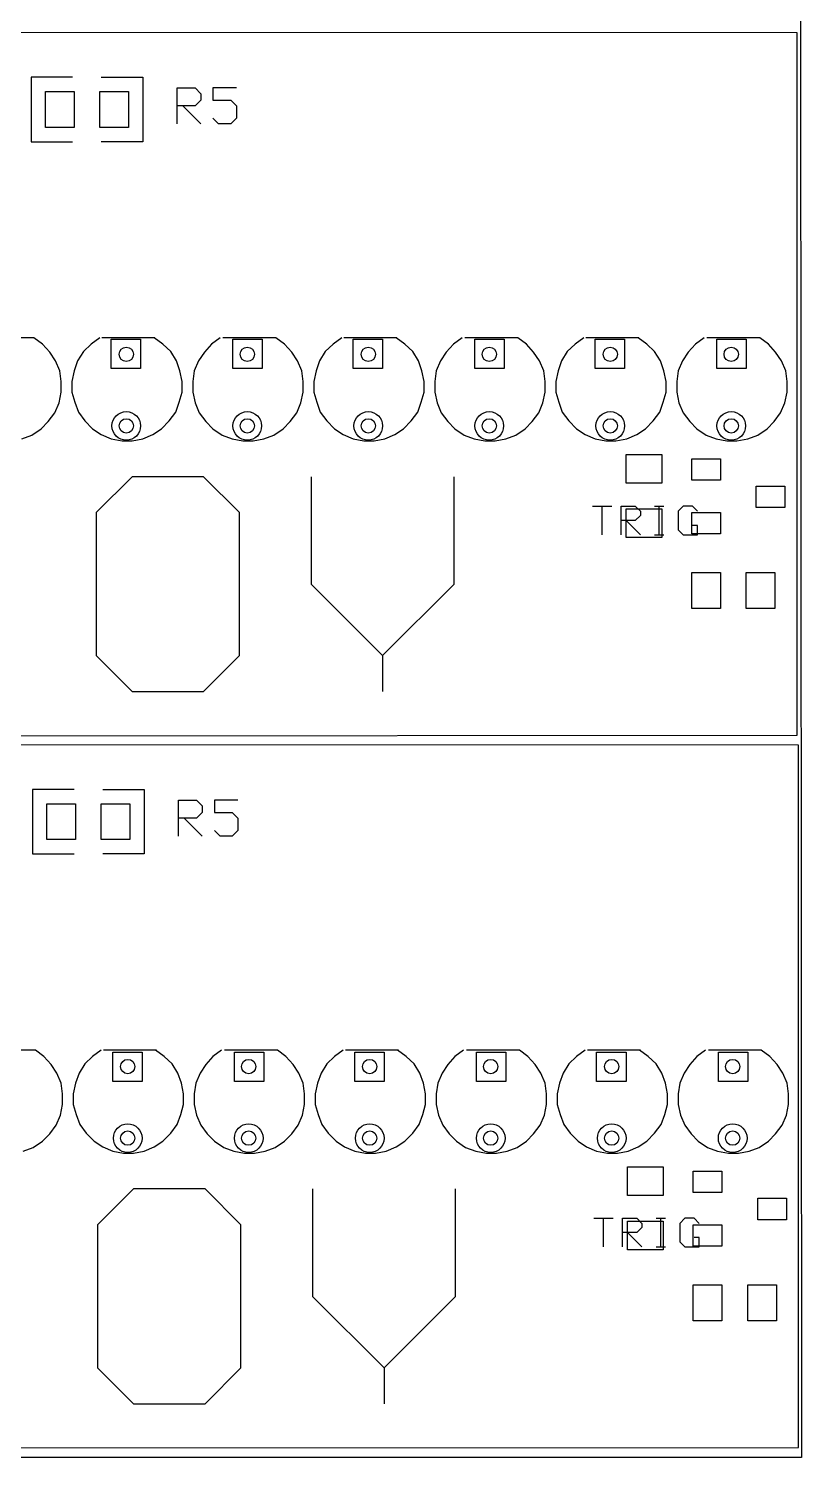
# Model space of a CAD drawing. Extents: x 0 to 7, y 0 to 3.
# Drawn here: x 5.921 to 7, y 0 to 1.996 of the extents above; entities that cross this region are included whole.
import ezdxf

# ---------------------------------------------------------------- set-up
doc = ezdxf.new("R2010")
doc.units = 0
doc.layers.get('0').update_dxf_attribs({"linetype": 'CONTINUOUS'})

msp = doc.modelspace()

# ---------------------------------------------------------------- linework, layer by layer
at = {"color": 7}
for p, q in [((6.998, 2.994), (7, 0)), ((6.994, 1.99), (0.003, 1.992)), ((6.994, 1.009), (6.994, 1.99)), ((5.982, 1.928), (5.924, 1.928)), ((5.924, 1.928), (5.924, 1.838)), ((6.022, 1.928), (6.08, 1.928)), ((6.08, 1.928), (6.08, 1.838)), ((5.944, 1.908), (5.984, 1.908)), ((5.944, 1.858), (5.944, 1.908)), ((5.984, 1.908), (5.984, 1.858)), ((6.02, 1.908), (6.06, 1.908)), ((6.02, 1.858), (6.02, 1.908)), ((6.06, 1.908), (6.06, 1.858)), ((6.128, 1.863), (6.128, 1.913)), ((6.128, 1.913), (6.153, 1.913)), ((6.153, 1.913), (6.161, 1.905)), ((6.161, 1.905), (6.161, 1.896)), ((6.211, 1.913), (6.178, 1.913)), ((6.178, 1.913), (6.178, 1.896)), ((6.153, 1.888), (6.128, 1.888)), ((6.136, 1.888), (6.161, 1.863)), ((6.161, 1.896), (6.153, 1.888)), ((6.178, 1.896), (6.203, 1.896)), ((6.203, 1.896), (6.211, 1.888)), ((6.211, 1.888), (6.211, 1.871)), ((5.984, 1.858), (5.944, 1.858)), ((6.06, 1.858), (6.02, 1.858)), ((6.186, 1.863), (6.178, 1.871)), ((6.203, 1.863), (6.186, 1.863)), ((6.211, 1.871), (6.203, 1.863)), ((5.924, 1.838), (5.982, 1.838)), ((6.08, 1.838), (6.022, 1.838)), ((5.928, 1.564), (5.854, 1.564)), ((5.94, 1.555), (5.928, 1.564)), ((6.02, 1.564), (6.008, 1.555)), ((6.097, 1.564), (6.023, 1.564)), ((6.036, 1.562), (6.077, 1.562)), ((6.036, 1.521), (6.036, 1.562)), ((6.077, 1.562), (6.077, 1.521)), ((6.108, 1.555), (6.096, 1.564)), ((6.188, 1.564), (6.176, 1.555)), ((6.266, 1.564), (6.192, 1.564)), ((6.206, 1.562), (6.247, 1.562)), ((6.206, 1.521), (6.206, 1.562)), ((6.247, 1.562), (6.247, 1.521)), ((6.278, 1.555), (6.266, 1.564)), ((6.358, 1.564), (6.346, 1.555)), ((6.435, 1.564), (6.361, 1.564)), ((6.374, 1.562), (6.415, 1.562)), ((6.374, 1.521), (6.374, 1.562)), ((6.415, 1.562), (6.415, 1.521)), ((6.446, 1.555), (6.434, 1.564)), ((6.526, 1.564), (6.514, 1.555)), ((6.604, 1.564), (6.53, 1.564)), ((6.544, 1.562), (6.585, 1.562)), ((6.544, 1.521), (6.544, 1.562)), ((6.585, 1.562), (6.585, 1.521)), ((6.616, 1.555), (6.604, 1.564)), ((6.696, 1.564), (6.684, 1.555)), ((6.773, 1.564), (6.699, 1.564)), ((6.712, 1.562), (6.753, 1.562)), ((6.712, 1.521), (6.712, 1.562)), ((6.753, 1.562), (6.753, 1.521)), ((6.784, 1.555), (6.772, 1.564)), ((6.864, 1.564), (6.852, 1.555)), ((6.942, 1.564), (6.868, 1.564)), ((6.882, 1.562), (6.923, 1.562)), ((6.882, 1.521), (6.882, 1.562)), ((6.923, 1.562), (6.923, 1.521)), ((6.954, 1.555), (6.942, 1.564)), ((5.95, 1.544), (5.94, 1.555)), ((5.958, 1.532), (5.95, 1.544)), ((5.997, 1.545), (5.989, 1.532)), ((6.008, 1.555), (5.997, 1.545)), ((6.119, 1.545), (6.108, 1.555)), ((6.127, 1.532), (6.119, 1.545)), ((6.166, 1.544), (6.158, 1.532)), ((6.176, 1.555), (6.166, 1.544)), ((6.288, 1.544), (6.278, 1.555)), ((6.296, 1.532), (6.288, 1.544)), ((6.335, 1.545), (6.327, 1.532)), ((6.346, 1.555), (6.335, 1.545)), ((6.457, 1.545), (6.446, 1.555)), ((6.465, 1.532), (6.457, 1.545)), ((6.504, 1.544), (6.496, 1.532)), ((6.514, 1.555), (6.504, 1.544)), ((6.626, 1.544), (6.616, 1.555)), ((6.634, 1.532), (6.626, 1.544)), ((6.673, 1.545), (6.665, 1.532)), ((6.684, 1.555), (6.673, 1.545)), ((6.795, 1.545), (6.784, 1.555)), ((6.803, 1.532), (6.795, 1.545)), ((6.842, 1.544), (6.834, 1.532)), ((6.852, 1.555), (6.842, 1.544)), ((6.964, 1.544), (6.954, 1.555)), ((6.972, 1.532), (6.964, 1.544)), ((5.964, 1.518), (5.958, 1.532)), ((5.966, 1.503), (5.964, 1.518)), ((5.984, 1.518), (5.981, 1.503)), ((5.989, 1.532), (5.984, 1.518)), ((6.077, 1.521), (6.036, 1.521)), ((6.132, 1.518), (6.127, 1.532)), ((6.135, 1.503), (6.132, 1.518)), ((6.152, 1.518), (6.15, 1.503)), ((6.158, 1.532), (6.152, 1.518)), ((6.247, 1.521), (6.206, 1.521)), ((6.302, 1.518), (6.296, 1.532)), ((6.304, 1.503), (6.302, 1.518)), ((6.322, 1.518), (6.319, 1.503)), ((6.327, 1.532), (6.322, 1.518)), ((6.415, 1.521), (6.374, 1.521)), ((6.47, 1.518), (6.465, 1.532)), ((6.473, 1.503), (6.47, 1.518)), ((6.49, 1.518), (6.488, 1.503)), ((6.496, 1.532), (6.49, 1.518)), ((6.585, 1.521), (6.544, 1.521)), ((6.64, 1.518), (6.634, 1.532)), ((6.642, 1.503), (6.64, 1.518)), ((6.66, 1.518), (6.657, 1.503)), ((6.665, 1.532), (6.66, 1.518)), ((6.753, 1.521), (6.712, 1.521)), ((6.808, 1.518), (6.803, 1.532)), ((6.811, 1.503), (6.808, 1.518)), ((6.828, 1.518), (6.826, 1.503)), ((6.834, 1.532), (6.828, 1.518)), ((6.923, 1.521), (6.882, 1.521)), ((6.978, 1.518), (6.972, 1.532)), ((6.98, 1.503), (6.978, 1.518)), ((5.966, 1.488), (5.966, 1.503)), ((5.981, 1.503), (5.981, 1.488)), ((6.135, 1.488), (6.135, 1.503)), ((6.15, 1.503), (6.15, 1.488)), ((6.304, 1.488), (6.304, 1.503)), ((6.319, 1.503), (6.319, 1.488)), ((6.473, 1.488), (6.473, 1.503)), ((6.488, 1.503), (6.488, 1.488)), ((6.642, 1.488), (6.642, 1.503)), ((6.657, 1.503), (6.657, 1.488)), ((6.811, 1.488), (6.811, 1.503)), ((6.826, 1.503), (6.826, 1.488)), ((6.98, 1.488), (6.98, 1.503)), ((5.963, 1.473), (5.966, 1.488)), ((5.981, 1.488), (5.985, 1.474)), ((6.131, 1.474), (6.135, 1.488)), ((6.15, 1.488), (6.153, 1.473)), ((6.301, 1.473), (6.304, 1.488)), ((6.319, 1.488), (6.323, 1.474)), ((6.469, 1.474), (6.473, 1.488)), ((6.488, 1.488), (6.491, 1.473)), ((6.639, 1.473), (6.642, 1.488)), ((6.657, 1.488), (6.661, 1.474)), ((6.807, 1.474), (6.811, 1.488)), ((6.826, 1.488), (6.829, 1.473)), ((6.977, 1.473), (6.98, 1.488)), ((5.948, 1.447), (5.957, 1.459)), ((5.957, 1.459), (5.963, 1.473)), ((5.985, 1.474), (5.99, 1.46)), ((5.99, 1.46), (5.999, 1.448)), ((6.117, 1.448), (6.126, 1.46)), ((6.126, 1.46), (6.131, 1.474)), ((6.153, 1.473), (6.159, 1.459)), ((6.159, 1.459), (6.168, 1.447)), ((6.286, 1.447), (6.295, 1.459)), ((6.295, 1.459), (6.301, 1.473)), ((6.323, 1.474), (6.328, 1.46)), ((6.328, 1.46), (6.337, 1.448)), ((6.455, 1.448), (6.464, 1.46)), ((6.464, 1.46), (6.469, 1.474)), ((6.491, 1.473), (6.497, 1.459)), ((6.497, 1.459), (6.506, 1.447)), ((6.624, 1.447), (6.633, 1.459)), ((6.633, 1.459), (6.639, 1.473)), ((6.661, 1.474), (6.666, 1.46)), ((6.666, 1.46), (6.675, 1.448)), ((6.793, 1.448), (6.802, 1.46)), ((6.802, 1.46), (6.807, 1.474)), ((6.829, 1.473), (6.835, 1.459)), ((6.835, 1.459), (6.844, 1.447)), ((6.962, 1.447), (6.971, 1.459)), ((6.971, 1.459), (6.977, 1.473)), ((5.938, 1.437), (5.948, 1.447)), ((5.999, 1.448), (6.01, 1.437)), ((6.106, 1.437), (6.117, 1.448)), ((6.168, 1.447), (6.178, 1.437)), ((6.276, 1.437), (6.286, 1.447)), ((6.337, 1.448), (6.348, 1.437)), ((6.444, 1.437), (6.455, 1.448)), ((6.506, 1.447), (6.516, 1.437)), ((6.614, 1.437), (6.624, 1.447)), ((6.675, 1.448), (6.686, 1.437)), ((6.782, 1.437), (6.793, 1.448)), ((6.844, 1.447), (6.854, 1.437)), ((6.952, 1.437), (6.962, 1.447)), ((5.911, 1.423), (5.925, 1.428)), ((5.925, 1.428), (5.938, 1.437)), ((6.01, 1.437), (6.022, 1.429)), ((6.022, 1.429), (6.036, 1.423)), ((6.036, 1.423), (6.051, 1.42)), ((6.051, 1.42), (6.065, 1.42)), ((6.065, 1.42), (6.08, 1.423)), ((6.08, 1.423), (6.094, 1.429)), ((6.094, 1.429), (6.106, 1.437)), ((6.178, 1.437), (6.191, 1.428)), ((6.191, 1.428), (6.205, 1.423)), ((6.205, 1.423), (6.22, 1.42)), ((6.22, 1.42), (6.234, 1.42)), ((6.234, 1.42), (6.249, 1.423)), ((6.249, 1.423), (6.263, 1.428)), ((6.263, 1.428), (6.276, 1.437)), ((6.348, 1.437), (6.36, 1.429)), ((6.36, 1.429), (6.374, 1.423)), ((6.374, 1.423), (6.389, 1.42)), ((6.389, 1.42), (6.403, 1.42)), ((6.403, 1.42), (6.418, 1.423)), ((6.418, 1.423), (6.432, 1.429)), ((6.432, 1.429), (6.444, 1.437)), ((6.516, 1.437), (6.529, 1.428)), ((6.529, 1.428), (6.543, 1.423)), ((6.543, 1.423), (6.558, 1.42)), ((6.558, 1.42), (6.572, 1.42)), ((6.572, 1.42), (6.587, 1.423)), ((6.587, 1.423), (6.601, 1.428)), ((6.601, 1.428), (6.614, 1.437)), ((6.686, 1.437), (6.698, 1.429)), ((6.698, 1.429), (6.712, 1.423)), ((6.712, 1.423), (6.727, 1.42)), ((6.727, 1.42), (6.741, 1.42)), ((6.741, 1.42), (6.756, 1.423)), ((6.756, 1.423), (6.77, 1.429)), ((6.77, 1.429), (6.782, 1.437)), ((6.854, 1.437), (6.867, 1.428)), ((6.867, 1.428), (6.881, 1.423)), ((6.881, 1.423), (6.896, 1.42)), ((6.896, 1.42), (6.91, 1.42)), ((6.91, 1.42), (6.925, 1.423)), ((6.925, 1.423), (6.939, 1.428)), ((6.939, 1.428), (6.952, 1.437)), ((6.755, 1.401), (6.805, 1.401)), ((6.755, 1.361), (6.755, 1.401)), ((6.805, 1.401), (6.805, 1.361)), ((6.847, 1.395), (6.887, 1.395)), ((6.847, 1.365), (6.847, 1.395)), ((6.887, 1.395), (6.887, 1.365)), ((6.065, 1.37), (6.015, 1.32)), ((6.165, 1.37), (6.065, 1.37)), ((6.215, 1.32), (6.165, 1.37)), ((6.315, 1.37), (6.315, 1.22)), ((6.515, 1.22), (6.515, 1.37)), ((6.805, 1.361), (6.755, 1.361)), ((6.887, 1.365), (6.847, 1.365)), ((6.937, 1.357), (6.977, 1.357)), ((6.937, 1.327), (6.937, 1.357)), ((6.977, 1.357), (6.977, 1.327)), ((6.015, 1.32), (6.015, 1.12)), ((6.215, 1.12), (6.215, 1.32)), ((6.708, 1.329), (6.735, 1.329)), ((6.721, 1.329), (6.721, 1.289)), ((6.748, 1.289), (6.748, 1.329)), ((6.748, 1.329), (6.768, 1.329)), ((6.755, 1.325), (6.805, 1.325)), ((6.755, 1.285), (6.755, 1.325)), ((6.768, 1.329), (6.775, 1.322)), ((6.775, 1.322), (6.775, 1.316)), ((6.795, 1.329), (6.808, 1.329)), ((6.801, 1.329), (6.801, 1.289)), ((6.805, 1.325), (6.805, 1.285)), ((6.835, 1.329), (6.828, 1.322)), ((6.828, 1.322), (6.828, 1.296)), ((6.848, 1.329), (6.835, 1.329)), ((6.847, 1.32), (6.887, 1.32)), ((6.847, 1.29), (6.847, 1.32)), ((6.855, 1.322), (6.848, 1.329)), ((6.887, 1.32), (6.887, 1.29)), ((6.977, 1.327), (6.937, 1.327)), ((6.768, 1.309), (6.748, 1.309)), ((6.755, 1.309), (6.775, 1.289)), ((6.775, 1.316), (6.768, 1.309)), ((6.855, 1.302), (6.848, 1.302)), ((6.855, 1.289), (6.855, 1.302)), ((6.805, 1.285), (6.755, 1.285)), ((6.795, 1.289), (6.808, 1.289)), ((6.828, 1.296), (6.835, 1.289)), ((6.835, 1.289), (6.855, 1.289)), ((6.887, 1.29), (6.847, 1.29)), ((6.315, 1.22), (6.415, 1.12)), ((6.415, 1.12), (6.515, 1.22)), ((6.847, 1.236), (6.887, 1.236)), ((6.847, 1.186), (6.847, 1.236)), ((6.887, 1.236), (6.887, 1.186)), ((6.923, 1.236), (6.963, 1.236)), ((6.923, 1.186), (6.923, 1.236)), ((6.963, 1.236), (6.963, 1.186)), ((6.887, 1.186), (6.847, 1.186)), ((6.963, 1.186), (6.923, 1.186)), ((6.015, 1.12), (6.065, 1.07)), ((6.165, 1.07), (6.215, 1.12)), ((6.415, 1.12), (6.415, 1.07)), ((6.065, 1.07), (6.165, 1.07)), ((0.004, 1.004), (6.994, 1.009)), ((6.996, 0.995), (0.005, 0.997)), ((6.996, 0.014), (6.996, 0.995)), ((5.984, 0.933), (5.926, 0.933)), ((5.926, 0.933), (5.926, 0.843)), ((6.024, 0.933), (6.082, 0.933)), ((6.082, 0.933), (6.082, 0.843)), ((5.946, 0.913), (5.986, 0.913)), ((5.946, 0.863), (5.946, 0.913)), ((5.986, 0.913), (5.986, 0.863)), ((6.022, 0.913), (6.062, 0.913)), ((6.022, 0.863), (6.022, 0.913)), ((6.062, 0.913), (6.062, 0.863)), ((6.13, 0.868), (6.13, 0.918)), ((6.13, 0.918), (6.155, 0.918)), ((6.155, 0.918), (6.163, 0.91)), ((6.163, 0.901), (6.155, 0.893)), ((6.163, 0.91), (6.163, 0.901)), ((6.213, 0.918), (6.18, 0.918)), ((6.18, 0.918), (6.18, 0.901)), ((6.18, 0.901), (6.205, 0.901)), ((6.205, 0.901), (6.213, 0.893)), ((6.155, 0.893), (6.13, 0.893)), ((6.138, 0.893), (6.163, 0.868)), ((6.213, 0.893), (6.213, 0.876)), ((5.986, 0.863), (5.946, 0.863)), ((6.062, 0.863), (6.022, 0.863)), ((6.188, 0.868), (6.18, 0.876)), ((6.205, 0.868), (6.188, 0.868)), ((6.213, 0.876), (6.205, 0.868)), ((5.926, 0.843), (5.984, 0.843)), ((6.082, 0.843), (6.024, 0.843)), ((5.93, 0.569), (5.856, 0.569)), ((5.942, 0.56), (5.93, 0.569)), ((5.952, 0.549), (5.942, 0.56)), ((6.01, 0.56), (5.999, 0.55)), ((6.022, 0.569), (6.01, 0.56)), ((6.099, 0.569), (6.025, 0.569)), ((6.038, 0.566), (6.079, 0.566)), ((6.038, 0.525), (6.038, 0.566)), ((6.079, 0.566), (6.079, 0.525)), ((6.11, 0.56), (6.098, 0.569)), ((6.121, 0.55), (6.11, 0.56)), ((6.178, 0.56), (6.168, 0.549)), ((6.19, 0.569), (6.178, 0.56)), ((6.268, 0.569), (6.194, 0.569)), ((6.208, 0.566), (6.249, 0.566)), ((6.208, 0.525), (6.208, 0.566)), ((6.249, 0.566), (6.249, 0.525)), ((6.28, 0.56), (6.268, 0.569)), ((6.29, 0.549), (6.28, 0.56)), ((6.348, 0.56), (6.337, 0.55)), ((6.36, 0.569), (6.348, 0.56)), ((6.437, 0.569), (6.363, 0.569)), ((6.376, 0.566), (6.417, 0.566)), ((6.376, 0.525), (6.376, 0.566)), ((6.417, 0.566), (6.417, 0.525)), ((6.448, 0.56), (6.436, 0.569)), ((6.459, 0.55), (6.448, 0.56)), ((6.516, 0.56), (6.506, 0.549)), ((6.528, 0.569), (6.516, 0.56)), ((6.606, 0.569), (6.532, 0.569)), ((6.546, 0.566), (6.587, 0.566)), ((6.546, 0.525), (6.546, 0.566)), ((6.587, 0.566), (6.587, 0.525)), ((6.618, 0.56), (6.606, 0.569)), ((6.628, 0.549), (6.618, 0.56)), ((6.686, 0.56), (6.675, 0.55)), ((6.698, 0.569), (6.686, 0.56)), ((6.775, 0.569), (6.701, 0.569)), ((6.714, 0.566), (6.755, 0.566)), ((6.714, 0.525), (6.714, 0.566)), ((6.755, 0.566), (6.755, 0.525)), ((6.786, 0.56), (6.774, 0.569)), ((6.797, 0.55), (6.786, 0.56)), ((6.854, 0.56), (6.844, 0.549)), ((6.866, 0.569), (6.854, 0.56)), ((6.944, 0.569), (6.87, 0.569)), ((6.884, 0.566), (6.925, 0.566)), ((6.884, 0.525), (6.884, 0.566)), ((6.925, 0.566), (6.925, 0.525)), ((6.956, 0.56), (6.944, 0.569)), ((6.966, 0.549), (6.956, 0.56)), ((5.96, 0.537), (5.952, 0.549)), ((5.999, 0.55), (5.991, 0.537)), ((6.129, 0.537), (6.121, 0.55)), ((6.168, 0.549), (6.16, 0.537)), ((6.298, 0.537), (6.29, 0.549)), ((6.337, 0.55), (6.329, 0.537)), ((6.467, 0.537), (6.459, 0.55)), ((6.506, 0.549), (6.498, 0.537)), ((6.636, 0.537), (6.628, 0.549)), ((6.675, 0.55), (6.667, 0.537)), ((6.805, 0.537), (6.797, 0.55)), ((6.844, 0.549), (6.836, 0.537)), ((6.974, 0.537), (6.966, 0.549)), ((5.966, 0.523), (5.96, 0.537)), ((5.968, 0.508), (5.966, 0.523)), ((5.986, 0.523), (5.983, 0.508)), ((5.991, 0.537), (5.986, 0.523)), ((6.079, 0.525), (6.038, 0.525)), ((6.134, 0.523), (6.129, 0.537)), ((6.137, 0.508), (6.134, 0.523)), ((6.154, 0.523), (6.152, 0.508)), ((6.16, 0.537), (6.154, 0.523)), ((6.249, 0.525), (6.208, 0.525)), ((6.304, 0.523), (6.298, 0.537)), ((6.306, 0.508), (6.304, 0.523)), ((6.324, 0.523), (6.321, 0.508)), ((6.329, 0.537), (6.324, 0.523)), ((6.417, 0.525), (6.376, 0.525)), ((6.472, 0.523), (6.467, 0.537)), ((6.475, 0.508), (6.472, 0.523)), ((6.492, 0.523), (6.49, 0.508)), ((6.498, 0.537), (6.492, 0.523)), ((6.587, 0.525), (6.546, 0.525)), ((6.642, 0.523), (6.636, 0.537)), ((6.644, 0.508), (6.642, 0.523)), ((6.662, 0.523), (6.659, 0.508)), ((6.667, 0.537), (6.662, 0.523)), ((6.755, 0.525), (6.714, 0.525)), ((6.81, 0.523), (6.805, 0.537)), ((6.813, 0.508), (6.81, 0.523)), ((6.83, 0.523), (6.828, 0.508)), ((6.836, 0.537), (6.83, 0.523)), ((6.925, 0.525), (6.884, 0.525)), ((6.98, 0.523), (6.974, 0.537)), ((6.982, 0.508), (6.98, 0.523)), ((5.968, 0.493), (5.968, 0.508)), ((5.983, 0.508), (5.983, 0.493)), ((6.137, 0.493), (6.137, 0.508)), ((6.152, 0.508), (6.152, 0.493)), ((6.306, 0.493), (6.306, 0.508)), ((6.321, 0.508), (6.321, 0.493)), ((6.475, 0.493), (6.475, 0.508)), ((6.49, 0.508), (6.49, 0.493)), ((6.644, 0.493), (6.644, 0.508)), ((6.659, 0.508), (6.659, 0.493)), ((6.813, 0.493), (6.813, 0.508)), ((6.828, 0.508), (6.828, 0.493)), ((6.982, 0.493), (6.982, 0.508)), ((5.965, 0.478), (5.968, 0.493)), ((5.983, 0.493), (5.987, 0.479)), ((6.133, 0.479), (6.137, 0.493)), ((6.152, 0.493), (6.155, 0.478)), ((6.303, 0.478), (6.306, 0.493)), ((6.321, 0.493), (6.325, 0.479)), ((6.471, 0.479), (6.475, 0.493)), ((6.49, 0.493), (6.493, 0.478)), ((6.641, 0.478), (6.644, 0.493)), ((6.659, 0.493), (6.663, 0.479)), ((6.809, 0.479), (6.813, 0.493)), ((6.828, 0.493), (6.831, 0.478)), ((6.979, 0.478), (6.982, 0.493)), ((5.95, 0.452), (5.959, 0.464)), ((5.959, 0.464), (5.965, 0.478)), ((5.987, 0.479), (5.992, 0.465)), ((5.992, 0.465), (6.001, 0.453)), ((6.119, 0.453), (6.128, 0.465)), ((6.128, 0.465), (6.133, 0.479)), ((6.155, 0.478), (6.161, 0.464)), ((6.161, 0.464), (6.17, 0.452)), ((6.288, 0.452), (6.297, 0.464)), ((6.297, 0.464), (6.303, 0.478)), ((6.325, 0.479), (6.33, 0.465)), ((6.33, 0.465), (6.339, 0.453)), ((6.457, 0.453), (6.466, 0.465)), ((6.466, 0.465), (6.471, 0.479)), ((6.493, 0.478), (6.499, 0.464)), ((6.499, 0.464), (6.508, 0.452)), ((6.626, 0.452), (6.635, 0.464)), ((6.635, 0.464), (6.641, 0.478)), ((6.663, 0.479), (6.668, 0.465)), ((6.668, 0.465), (6.677, 0.453)), ((6.795, 0.453), (6.804, 0.465)), ((6.804, 0.465), (6.809, 0.479)), ((6.831, 0.478), (6.837, 0.464)), ((6.837, 0.464), (6.846, 0.452)), ((6.964, 0.452), (6.973, 0.464)), ((6.973, 0.464), (6.979, 0.478)), ((5.927, 0.433), (5.94, 0.442)), ((5.94, 0.442), (5.95, 0.452)), ((6.001, 0.453), (6.012, 0.442)), ((6.012, 0.442), (6.024, 0.434)), ((6.096, 0.434), (6.108, 0.442)), ((6.108, 0.442), (6.119, 0.453)), ((6.17, 0.452), (6.18, 0.442)), ((6.18, 0.442), (6.193, 0.433)), ((6.265, 0.433), (6.278, 0.442)), ((6.278, 0.442), (6.288, 0.452)), ((6.339, 0.453), (6.35, 0.442)), ((6.35, 0.442), (6.362, 0.434)), ((6.434, 0.434), (6.446, 0.442)), ((6.446, 0.442), (6.457, 0.453)), ((6.508, 0.452), (6.518, 0.442)), ((6.518, 0.442), (6.531, 0.433)), ((6.603, 0.433), (6.616, 0.442)), ((6.616, 0.442), (6.626, 0.452)), ((6.677, 0.453), (6.688, 0.442)), ((6.688, 0.442), (6.7, 0.434)), ((6.772, 0.434), (6.784, 0.442)), ((6.784, 0.442), (6.795, 0.453)), ((6.846, 0.452), (6.856, 0.442)), ((6.856, 0.442), (6.869, 0.433)), ((6.941, 0.433), (6.954, 0.442)), ((6.954, 0.442), (6.964, 0.452)), ((5.913, 0.428), (5.927, 0.433)), ((6.024, 0.434), (6.038, 0.428)), ((6.038, 0.428), (6.053, 0.425)), ((6.053, 0.425), (6.067, 0.425)), ((6.067, 0.425), (6.082, 0.428)), ((6.082, 0.428), (6.096, 0.434)), ((6.193, 0.433), (6.207, 0.428)), ((6.207, 0.428), (6.222, 0.425)), ((6.222, 0.425), (6.236, 0.425)), ((6.236, 0.425), (6.251, 0.428)), ((6.251, 0.428), (6.265, 0.433)), ((6.362, 0.434), (6.376, 0.428)), ((6.376, 0.428), (6.391, 0.425)), ((6.391, 0.425), (6.405, 0.425)), ((6.405, 0.425), (6.42, 0.428)), ((6.42, 0.428), (6.434, 0.434)), ((6.531, 0.433), (6.545, 0.428)), ((6.545, 0.428), (6.56, 0.425)), ((6.56, 0.425), (6.574, 0.425)), ((6.574, 0.425), (6.589, 0.428)), ((6.589, 0.428), (6.603, 0.433)), ((6.7, 0.434), (6.714, 0.428)), ((6.714, 0.428), (6.729, 0.425)), ((6.729, 0.425), (6.743, 0.425)), ((6.743, 0.425), (6.758, 0.428)), ((6.758, 0.428), (6.772, 0.434)), ((6.869, 0.433), (6.883, 0.428)), ((6.883, 0.428), (6.898, 0.425)), ((6.898, 0.425), (6.912, 0.425)), ((6.912, 0.425), (6.927, 0.428)), ((6.927, 0.428), (6.941, 0.433)), ((6.757, 0.406), (6.807, 0.406)), ((6.757, 0.366), (6.757, 0.406)), ((6.807, 0.406), (6.807, 0.366)), ((6.849, 0.4), (6.889, 0.4)), ((6.849, 0.37), (6.849, 0.4)), ((6.889, 0.4), (6.889, 0.37)), ((6.067, 0.375), (6.017, 0.325)), ((6.167, 0.375), (6.067, 0.375)), ((6.217, 0.325), (6.167, 0.375)), ((6.317, 0.375), (6.317, 0.225)), ((6.517, 0.225), (6.517, 0.375)), ((6.807, 0.366), (6.757, 0.366)), ((6.889, 0.37), (6.849, 0.37)), ((6.939, 0.362), (6.979, 0.362)), ((6.939, 0.332), (6.939, 0.362)), ((6.979, 0.362), (6.979, 0.332)), ((6.017, 0.325), (6.017, 0.125)), ((6.217, 0.125), (6.217, 0.325)), ((6.71, 0.334), (6.737, 0.334)), ((6.723, 0.334), (6.723, 0.294)), ((6.75, 0.294), (6.75, 0.334)), ((6.75, 0.334), (6.77, 0.334)), ((6.757, 0.33), (6.807, 0.33)), ((6.757, 0.29), (6.757, 0.33)), ((6.77, 0.334), (6.777, 0.327)), ((6.777, 0.321), (6.77, 0.314)), ((6.777, 0.327), (6.777, 0.321)), ((6.797, 0.334), (6.81, 0.334)), ((6.803, 0.334), (6.803, 0.294)), ((6.807, 0.33), (6.807, 0.29)), ((6.837, 0.334), (6.83, 0.327)), ((6.83, 0.327), (6.83, 0.301)), ((6.85, 0.334), (6.837, 0.334)), ((6.849, 0.325), (6.889, 0.325)), ((6.849, 0.295), (6.849, 0.325)), ((6.857, 0.327), (6.85, 0.334)), ((6.889, 0.325), (6.889, 0.295)), ((6.979, 0.332), (6.939, 0.332)), ((6.77, 0.314), (6.75, 0.314)), ((6.757, 0.314), (6.777, 0.294)), ((6.83, 0.301), (6.837, 0.294)), ((6.857, 0.307), (6.85, 0.307)), ((6.857, 0.294), (6.857, 0.307)), ((6.807, 0.29), (6.757, 0.29)), ((6.797, 0.294), (6.81, 0.294)), ((6.837, 0.294), (6.857, 0.294)), ((6.889, 0.295), (6.849, 0.295)), ((6.849, 0.241), (6.889, 0.241)), ((6.849, 0.191), (6.849, 0.241)), ((6.889, 0.241), (6.889, 0.191)), ((6.925, 0.241), (6.965, 0.241)), ((6.925, 0.191), (6.925, 0.241)), ((6.965, 0.241), (6.965, 0.191)), ((6.317, 0.225), (6.417, 0.125)), ((6.417, 0.125), (6.517, 0.225)), ((6.889, 0.191), (6.849, 0.191)), ((6.965, 0.191), (6.925, 0.191)), ((6.017, 0.125), (6.067, 0.075)), ((6.167, 0.075), (6.217, 0.125)), ((6.417, 0.125), (6.417, 0.075)), ((6.067, 0.075), (6.167, 0.075)), ((7, 0), (0, 0)), ((0.006, 0.009), (6.996, 0.014))]:
    msp.add_line(p, q, dxfattribs=at)
for centre, radius in [((6.057, 1.541), 0.01), ((6.226, 1.541), 0.01), ((6.395, 1.541), 0.01), ((6.564, 1.541), 0.01), ((6.733, 1.541), 0.01), ((6.902, 1.541), 0.01), ((6.057, 1.441), 0.02), ((6.226, 1.441), 0.02), ((6.395, 1.441), 0.02), ((6.564, 1.441), 0.02), ((6.733, 1.441), 0.02), ((6.902, 1.441), 0.02), ((6.057, 1.441), 0.01), ((6.226, 1.441), 0.01), ((6.395, 1.441), 0.01), ((6.564, 1.441), 0.01), ((6.733, 1.441), 0.01), ((6.902, 1.441), 0.01), ((6.059, 0.546), 0.01), ((6.228, 0.546), 0.01), ((6.397, 0.546), 0.01), ((6.566, 0.546), 0.01), ((6.735, 0.546), 0.01), ((6.904, 0.546), 0.01), ((6.059, 0.446), 0.02), ((6.228, 0.446), 0.02), ((6.397, 0.446), 0.02), ((6.566, 0.446), 0.02), ((6.735, 0.446), 0.02), ((6.904, 0.446), 0.02), ((6.059, 0.446), 0.01), ((6.228, 0.446), 0.01), ((6.397, 0.446), 0.01), ((6.566, 0.446), 0.01), ((6.735, 0.446), 0.01), ((6.904, 0.446), 0.01)]:
    msp.add_circle(centre, radius, dxfattribs=at)

doc.saveas('drawing.dxf')
